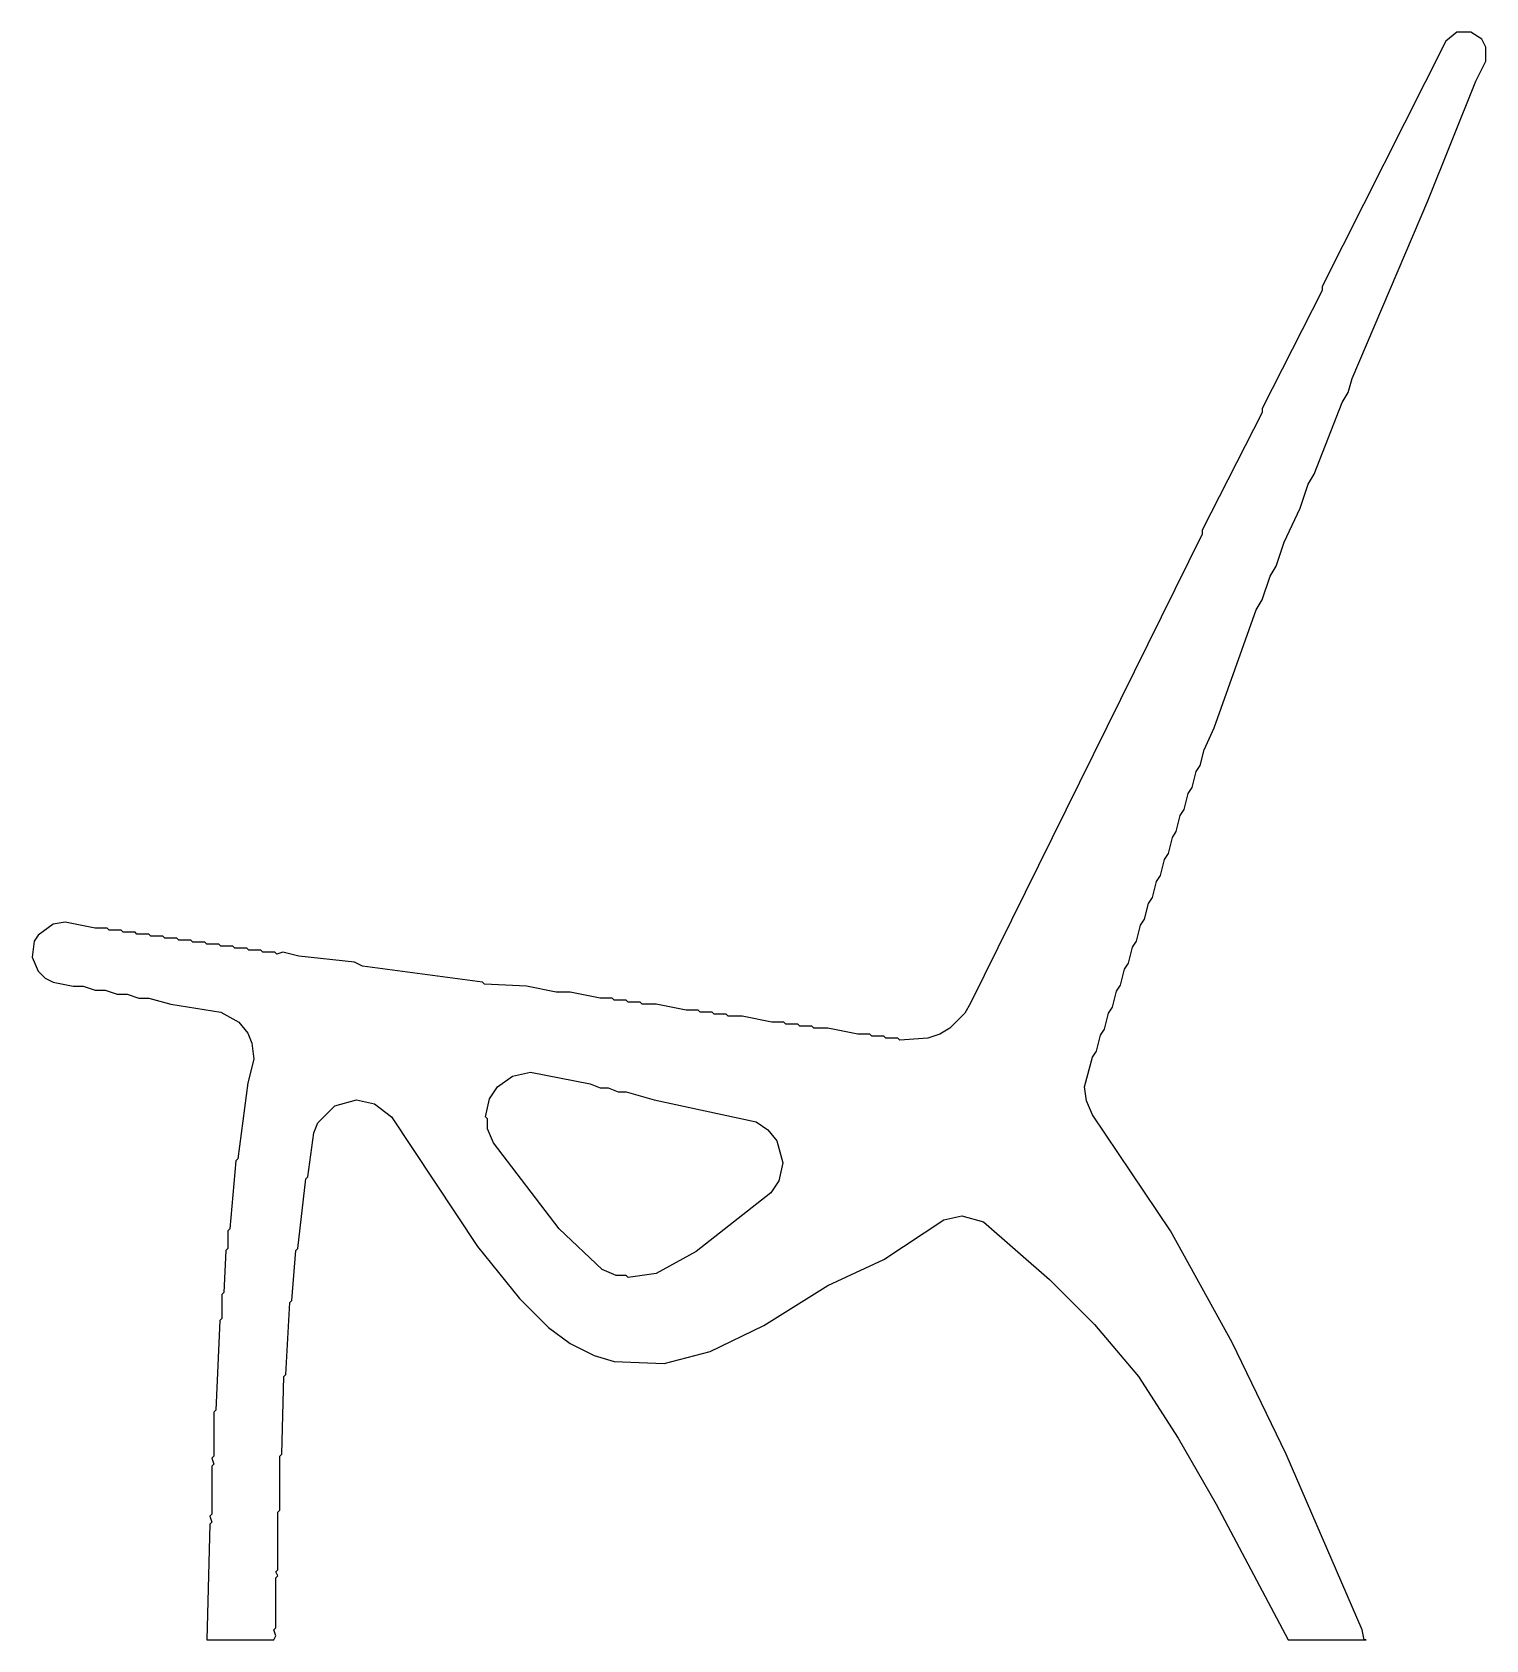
# Model space of a CAD drawing. Header units: metres. Extents: x 28 to 756, y 0 to 806.
import ezdxf

# ---------------------------------------------------------------- set-up
doc = ezdxf.new("R2010")
doc.units = ezdxf.units.M

msp = doc.modelspace()

# ---------------------------------------------------------------- linework, layer by layer
at = {"layer": 'CUT'}
for points in [[(116, 0), (149.5, 0), (150.5, 2), (149.5, 5), (150.5, 6), (150.5, 31), (151.5, 32), (150.5, 34), (151.5, 35), (151.5, 64), (152.5, 65), (152.5, 92), (153.5, 93), (154.5, 132), (155.5, 133), (157.5, 169), (158.5, 170), (160.5, 195), (161.5, 196), (165.5, 231), (166.5, 232), (169.5, 254), (171.5, 259), (180, 267.5), (191, 270.5), (200, 268.5), (208.5, 262), (251.5, 197), (272.5, 171), (287, 156.5), (298, 148.5), (310, 142.5), (320, 139.5), (345, 138.5), (368, 144.5), (395, 157.5), (427, 177.5), (455, 190.5), (485, 210.5), (494, 212.5), (505, 209.5), (538, 180.5), (560.5, 158), (582.5, 132), (602.5, 101), (621.5, 68), (657.5, 0), (696.5, 0), (695.5, 0), (694.5, 5), (656.5, 93), (629.5, 149), (598.5, 205), (559.5, 263), (556.5, 270), (555.5, 277), (559.5, 292), (561.5, 295), (563.5, 303), (565.5, 306), (567.5, 314), (569.5, 317), (571.5, 325), (573.5, 328), (575.5, 336), (577.5, 339), (579.5, 347), (581.5, 350), (583.5, 358), (585.5, 361), (587.5, 369), (589.5, 372), (591.5, 380), (593.5, 383), (595.5, 391), (597.5, 394), (599.5, 402), (601.5, 405), (603.5, 413), (605.5, 416), (607.5, 424), (609.5, 427), (611.5, 435), (613.5, 438), (615.5, 446), (620.5, 457), (641.5, 516), (644.5, 521), (648.5, 533), (651.5, 538), (655.5, 550), (663.5, 567), (667.5, 579), (670.5, 584), (684.5, 620), (687.5, 625), (689.5, 632), (727.5, 721), (751.5, 781), (756.5, 791), (756.5, 798), (754.5, 802), (749, 805.5), (742, 805.5), (736.5, 801), (674.5, 678), (674.5, 676), (644.5, 617), (644.5, 615), (614.5, 556), (614.5, 554), (498.5, 319), (495.5, 314), (488, 306.5), (483, 303.5), (477, 301.5), (463, 300.5), (462, 301.5), (456, 301.5), (455, 302.5), (449, 302.5), (448, 303.5), (442, 303.5), (427, 306.5), (420, 306.5), (419, 307.5), (413, 307.5), (412, 308.5), (406, 308.5), (405, 309.5), (399, 309.5), (384, 312.5), (377, 312.5), (376, 313.5), (370, 313.5), (369, 314.5), (363, 314.5), (362, 315.5), (356, 315.5), (341, 318.5), (334, 318.5), (333, 319.5), (327, 319.5), (326, 320.5), (320, 320.5), (319, 321.5), (313, 321.5), (298, 324.5), (291, 324.5), (276, 327.5), (255, 328.5), (254, 329.5), (194, 337.5), (190, 339.5), (162, 342.5), (154, 344.5), (151, 343.5), (150, 344.5), (144, 344.5), (143, 345.5), (137, 345.5), (136, 346.5), (130, 346.5), (129, 347.5), (123, 347.5), (122, 348.5), (116, 348.5), (115, 349.5), (109, 349.5), (108, 350.5), (102, 350.5), (101, 351.5), (95, 351.5), (94, 352.5), (88, 352.5), (87, 353.5), (81, 353.5), (80, 354.5), (74, 354.5), (73, 355.5), (67, 355.5), (66, 356.5), (60, 356.5), (45, 359.5), (39, 358.5), (31.5, 353), (29.5, 350), (28.5, 342), (31.5, 335), (35, 331.5), (39, 329.5), (49, 327.5), (54, 327.5), (60, 325.5), (65, 325.5), (71, 323.5), (76, 323.5), (82, 321.5), (87, 321.5), (98, 318.5), (123, 314.5), (132, 309.5), (136.5, 304), (138.5, 299), (139.5, 291), (136.5, 279), (131.5, 241), (130.5, 240), (127.5, 206), (126.5, 205), (126.5, 196), (125.5, 195), (124.5, 174), (123.5, 173), (123.5, 161), (122.5, 160), (120.5, 115), (119.5, 114), (119.5, 92), (118.5, 91), (119.5, 88), (118.5, 87), (118.5, 63), (117.5, 62), (118.5, 59), (117.5, 58)], [(327, 181.5), (326, 182.5), (321, 182.5), (314, 185.5), (292.5, 206), (259.5, 249), (256.5, 256), (256.5, 261), (255.5, 262), (257.5, 271), (261.5, 277), (269, 282.5), (278, 284.5), (308, 278.5), (313, 276.5), (317, 276.5), (322, 274.5), (326, 274.5), (340, 270.5), (391, 259.5), (397, 255.5), (401.5, 250), (404.5, 239), (402.5, 230), (398.5, 224), (361, 194.5), (341, 183.5)]]:
    msp.add_lwpolyline(points, close=True, dxfattribs=at)

doc.saveas('drawing.dxf')
